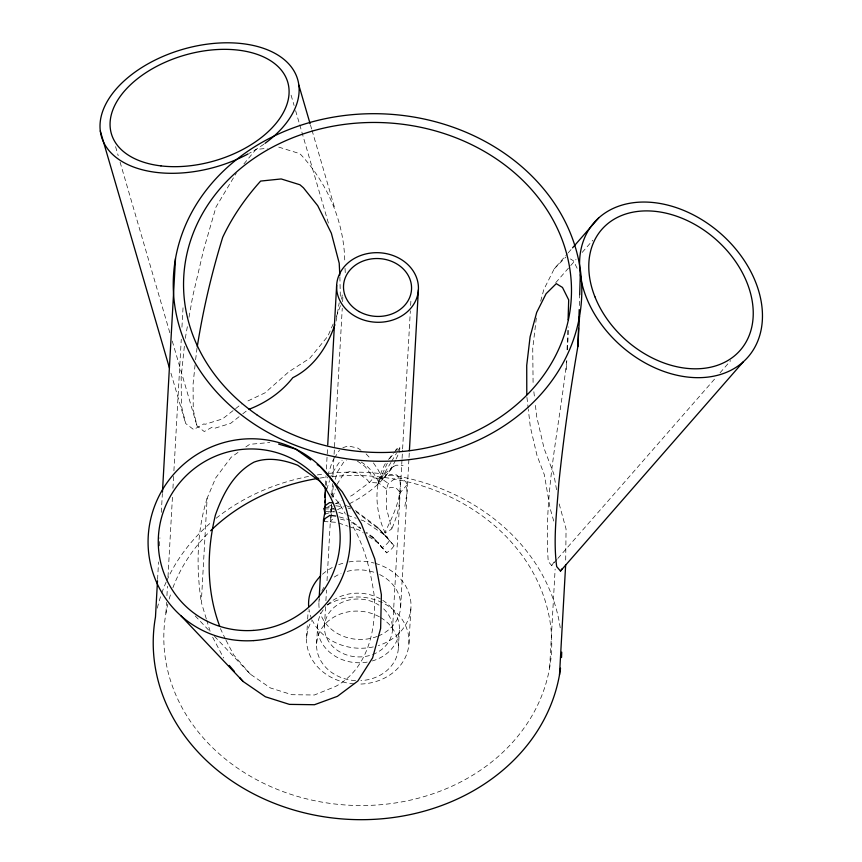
<?xml version="1.0" encoding="UTF-8"?>
<svg xmlns="http://www.w3.org/2000/svg" width="862" height="862" viewBox="0 0 862 862"><rect width="100%" height="100%" fill="white"/><g stroke="black" fill="none" stroke-linecap="round" stroke-linejoin="round"><path stroke-width="0.65" stroke-dasharray="4.31 3.23" d="M579.35 305.536L579.684 294.782M567.045 349.757L567.756 330.308M556.981 559.438L551.669 565.526L548.254 561.507C543.275 494.379 559.363 427.778 566.625 361.426M157.574 579.436L158.543 561.981M159.448 545.872L159.901 537.823M161.323 512.319L162.368 493.527M165.957 613.097L166.56 602.366M166.937 595.653L167.454 586.257M167.982 576.861L172.486 496.318M172.939 488.258L173.607 476.18M173.909 470.814L181.268 339.262M181.947 327.183L183.143 305.708M206.298 618.851L201.309 602.355L207.128 498.29L215.672 477.968L231.113 457.313L239.528 451.365M306.635 637.643L307.368 624.368M307.669 619.067L308.111 611.104M316.623 643.602L317.625 625.683M318.929 602.387L319.069 599.715M325.48 485.134L326.008 475.749M326.375 469.036L327.506 448.908M324.478 626.06L325.599 606.061M325.901 600.728L326.493 590.061M327.021 580.719L331.267 504.636M331.838 494.422L332.441 483.711M332.818 477.02L334.014 455.599M334.09 454.263L342.246 308.337M342.623 301.646L342.914 296.291M392.49 629.885L402.004 459.705M402.08 458.358L402.532 450.309M402.608 448.973L410.334 310.848M410.635 305.482L410.926 300.127M398.352 648.181L399.354 630.262M400.658 606.967L408.944 458.735M409.019 457.399L409.321 452.033M408.944 643.386L410.948 607.548M549.622 667.931L555.139 569.092M566.28 369.83L566.808 360.456M567.411 349.735L568.683 326.967M184.36 346.319L181.182 376.931L181.376 405.506L185.621 423.457L193.627 429.545L203.885 423.888L205.113 424.287L222.493 418.943L241.651 403.89M195.081 364.885L193.077 384.215L193.25 409.913L197.064 426.043L204.262 431.528L212.074 427.218L214.994 428.177L230.617 423.361L241.759 414.611M195.62 359.723L197.021 348.108M536.336 318.013L532.738 348.41L533.115 385.174M326.235 485.478L327.334 476.912M331.881 497.212L333.4 485.705M404.881 506.317L407.069 492.267L406.228 482.44L402.36 478.302L395.97 478.011L388.299 483.442L386.564 488.786L386.467 508.451L391.854 528.783L387.997 531.574L384.84 532.565C393.061 515.778 402.338 497.536 399.806 478.345L396.595 474.908C389.549 473.55 382.771 477.537 378.202 482.645L386.553 489.077L390.464 487.483L395.873 487.741L399.084 491.178C401.153 504.065 396.746 517.006 391.854 528.783M336.115 321.095L339.208 302.777M340.318 296.226L339.876 276.422M340.458 305.622L336.32 316.71M341.546 299.211L342.623 292.811M185.287 338.346L187.377 326.504M189.004 317.291L192.732 296.248L203.68 249.646L216.017 206.999L236.231 173.187M540.679 301.172L543.825 289.535L554.234 268.815L567.315 253.837M327.722 475.727L332.301 461.504L333.723 459.241M326.709 489.487L329.543 480.651M329.952 479.391L331.579 474.337L338.723 463.034L342.149 460.545M335.21 479.294L337.688 471.6L343.636 462.194L346.492 460.125M332.851 497.255L335.318 489.562M207.128 498.29C196.655 531.811 196.127 567.799 201.309 602.355M333.152 324.015L327.862 336.191L309.76 358.29L288.91 371.727L265 392.856L245.153 402.242M332.323 506.511L330.997 509.431L331.773 511.888L330.62 521.952L331.579 519.829L335.059 518.471M387.275 463.293L377.524 484.724L390.928 462.485M395.507 460.189C385.864 481.513 365.423 496.253 344.757 506.059M396.078 458.972L399.537 451.677L399.871 447.626L398.266 447.313L395.733 450.212L399.871 447.626L397.123 452.194M391.617 461.342L396.434 453.337M334.445 458.11L339.445 450.201M336.977 484.433L342.925 475.027L345.77 472.958L350.187 471.46L358.312 473.313L366.803 479.337L369.432 482.44L379.032 482.989C375.207 474.499 369.184 466.816 361.156 461.989M551.669 565.526L554.999 560.709M389.656 458.746L393.568 453.552M394.354 452.507L398.266 447.313M355.5 510.573L377.384 527.081L394.096 545.711L391.908 548.609L386.747 552.833L372.513 536.886L366.792 532.522M385.303 463.637C372.298 486.459 375.563 515.929 387.932 538.416M388.514 459.511L393.32 453.315M243.914 163.909L255.874 149.471L267.306 148.296M373.44 462.905L377.965 469.51L382.739 478.733L373.494 477.871L369.658 482.267L352.278 495.262L347.72 497.546M383.956 477.602L393.783 466.32L396.585 465.178L403.082 465.48M568.187 252.846L571.678 248.849M555.753 282.671L569.857 266.53M570.741 265.528L576.031 259.473M582.195 252.404L592.776 240.304M399.397 493.646L406.595 485.403M557.865 558.425L715.611 377.89M720.039 372.826L730.674 360.65M554.234 268.815L565.925 257.016M242.772 413.814L246.834 410.624M393.783 466.32L379.862 477.548L388.299 483.442M245.853 446.915L249.711 444.318L269.806 442.508M335.178 503.839L342.009 500.413M337.559 509.679L343.561 506.662M342.871 447.712L348.173 445.913L357.945 448.143L361.006 450.309M327.926 506.824C334.995 502.88 329.359 508.655 331.633 512.06L331.579 504.626M324.92 514.172L334.779 511.069M324.177 508.839L335.792 509.173M326.127 511.532L334.111 512.039M323.681 521.51L336.6 522.34L347.752 526.132M335.771 505.735L343.485 506.942M324.877 507.201L334.014 508.44M336.46 503.3L342.451 504.744M339.348 516.898L349.229 519.7L360.876 528.094M340.447 519.107L347.418 520.799M278.738 147.111L299.556 153.576L301.032 154.848C327.991 184.091 344.703 223.193 344.768 263.147M347.224 506.091L350.802 507.244M348.129 508.063L350.608 508.86M338.788 512.34L346.244 514.873M347.483 515.304L356.168 518.256M361.135 519.948L363.613 520.788L385.26 535.41M349.002 526.563L358.915 529.936L363.247 532.856M570.428 258.945L573.392 260.766L578.564 271.142M368.645 536.509L378.386 543.082L386.747 552.833M214.509 636.318L250.346 674.192L270.388 687.941L291.906 694.697L314.404 694.998L335.577 686.454C367.665 668.977 376.586 629.562 374.248 595.674C370.638 570.784 364.572 545.646 351.416 523.945M351.524 522.124L360.715 528.74M366.102 453.929L370.423 458.498M357.224 460.976L365.079 466.536L373.494 477.871M356.146 511.812L380.519 530.399L389.613 540.485L387.329 543.523L382.297 547.639L375.455 539.989L366.016 532.684M372.513 536.886L378.386 543.082M195.211 615.931L209.908 631.469M394.096 545.711L377.384 527.081M330.846 493.786L339.369 503.527L345.242 513.666M250.346 674.192L233.753 654.991L225.973 640.197M225.37 639.065L220.413 628.56M212.677 637.212L223.614 658.008M206.675 620.09L210.091 631.264M310.514 125.119L311.645 128.988M312.022 130.281L334.973 208.981M291.087 95.176L294.104 105.498M295.601 110.648L299.373 123.557M299.75 124.839L329.09 225.467M115.573 146.659L118.202 155.666M120.077 162.11L170.019 333.346M172.271 341.072L197.064 426.043M170.956 373.203L185.621 423.457M553.738 521.057L550.128 508.408L544.331 474.703L537.015 455.524L530.302 426.787L528.32 409.407M556.54 489.756L553.792 473.895L544.17 448.714L536.714 416.745L535.216 403.588M559.169 503.936L566.065 529.02L565.677 562.024M533.858 391.747L534.462 397.016M526.941 397.371L528.169 408.071M345.037 268.362L345.296 273.566M263.923 144.148A102.179 61.073 -16.3 0 1 249.28 153.285M157.315 608.141A204.359 173.682 3.2 0 1 161.356 594.274M161.797 593.024A204.359 173.682 3.2 0 1 166.194 581.969M166.732 580.762A204.359 173.682 3.2 0 1 212.02 521.65M216.168 518.234A204.359 173.682 3.2 0 1 309.447 476.266M317.313 474.908A204.359 173.682 3.2 0 1 323.897 473.981M329.176 473.367A204.359 173.682 3.2 0 1 560.451 629.432M380.713 617.601A40.934 34.782 3.2 0 1 397.026 655.465A40.934 34.782 3.2 0 1 360.887 680.624M355.532 680.624A40.934 34.782 3.2 0 1 318.52 634.691A40.934 34.782 3.2 0 1 379.614 616.955M383.687 608.884A34.06 28.952 3.2 0 1 367.783 655.971A34.06 28.952 3.2 0 1 325.017 622.138A34.06 28.952 3.2 0 1 378.978 605.167M331.956 476.589A194.058 164.922 3.2 0 1 551.712 640.046A194.058 164.922 3.2 0 1 340.07 804.548A194.058 164.922 3.2 0 1 167.831 604.154M169.178 599.058A194.058 164.922 3.2 0 1 171.139 592.722M172.917 587.712A194.058 164.922 3.2 0 1 208.755 532.597M320.104 478.076A194.058 164.922 3.2 0 1 326.687 477.171M375.39 563.425A51.235 43.542 3.2 0 1 410.98 604.122A51.235 43.542 3.2 0 1 378.375 645.563M373.268 646.92A51.235 43.542 3.2 0 1 312.4 620.457M311.85 619.261A51.235 43.542 3.2 0 1 308.984 609.412M322.485 574.254A51.235 43.542 3.2 0 1 332.84 567.218M338.723 564.642A51.235 43.542 3.2 0 1 345.026 562.735M348.905 561.938A51.235 43.542 3.2 0 1 374.119 563.069M327.485 604.93A51.235 43.542 3.2 0 1 406.422 627.622A51.235 43.542 3.2 0 1 358.01 684.083M354.023 683.9A51.235 43.542 3.2 0 1 311.785 620.662M382.803 600.361A40.934 34.782 3.2 0 1 398.966 633.656A40.934 34.782 3.2 0 1 372.33 660.938M367.18 662.113A40.934 34.782 3.2 0 1 324.877 647.297A40.934 34.782 3.2 0 1 324.069 608.626M327.258 605.005A40.934 34.782 3.2 0 1 380.616 599.036M379.625 574.545A40.934 34.782 3.2 0 1 400.701 605.835A40.934 34.782 3.2 0 1 378.537 635.897M377.34 636.382A40.934 34.782 3.2 0 1 320.158 612.71M319.091 607.591A40.934 34.782 3.2 0 1 319.403 598.508M321.86 591.052A40.934 34.782 3.2 0 1 324.575 586.408M334.305 577.055A40.934 34.782 3.2 0 1 341.05 573.456M347.224 571.366A40.934 34.782 3.2 0 1 374.765 572.519"/><path stroke-width="1.29" d="M568.09 319.759L568.694 299.901L562.477 287.445L556.259 283.641L546.055 293.77L536.692 312.41L530.098 336.827L526.725 365.348L526.79 394.699M579.684 294.782L580.288 274.612M578.531 328.303L577.852 346.567C569.987 392.091 563.5 437.842 558.759 483.797C556.874 511.306 553.027 539.062 556.68 566.582L560.472 571.043L743.281 361.825A102.179 75.069 41.1 0 0 683.34 210.263A102.179 75.069 41.1 0 0 586.365 297.519A102.179 75.069 41.1 0 0 743.281 361.825M578.822 320.265L579.21 309.555M157.498 580.772L155.472 617.02A204.359 173.682 3.2 0 0 331.083 817.79A204.359 173.682 3.2 0 0 560.515 668.19M162.444 492.18L175.503 258.611M319.22 597.043L323.552 519.581L324.586 513.774M325.33 487.817L324.92 514.172L324.155 508.785L325.75 505.272L329.553 502.589L332.581 502.837M327.732 444.878L336.654 285.193M409.396 450.697L418.393 289.783A40.934 34.782 3.2 0 0 358.775 256.262A40.934 34.782 3.2 0 0 355.403 316.419A40.934 34.782 3.2 0 0 418.393 289.783M559.503 674.763L565.655 564.793M577.852 346.567L579.544 316.365A204.359 173.682 3.2 0 0 302.724 124.634A204.359 173.682 3.2 0 0 250.303 421.464A204.359 173.682 3.2 0 0 579.544 316.365M324.802 497.212L325.437 491.997M325.039 502.751L325.351 500.165M197.247 346.804C203.076 309.738 211.686 273.157 222.698 237.298C232.374 216.75 245.454 197.948 260.636 181.074L281.195 178.951L299.911 184.759L303.424 187.776L317.733 205.706L331.353 233.214L339.208 263.19L339.811 275.097M324.144 508.957L324.403 507.933M334.855 324.802C327.431 346.599 313.951 367.234 292.811 377.685C281.551 392.091 266.035 402.769 249.01 409.278M560.472 571.043L561.981 568.877M572.551 247.847L598.713 217.914M335.749 516.026L329.974 515.336L325.006 518.59L323.681 521.51L323.552 519.581M278.62 444.081L295.806 449.134L310.773 459.931M180.977 615.834L243.106 681.476L265.388 696.776L289.427 704.383L314.447 704.728L337.408 696.334L357.87 681.002L372.621 657.825L380.638 628.376L381.381 594.661L374.787 558.985L361.329 523.784L342.214 491.771L320.395 466.859L317.184 464.553M326.579 488.926L319.759 481.136L297.735 465.275C283.835 459.899 268.384 456.774 254.075 462.107C233.731 472.958 222.719 494.206 215.371 515.153C206.643 551.561 206.309 590.664 219.638 626.027M239.658 677.51L243.106 681.476M229.206 665.41L234.464 671.52M298.845 85.122L310.137 123.826M100.294 130.938L169.458 368.042M248.148 153.899A102.179 61.073 -16.3 0 1 100.154 129.58A102.179 61.073 -16.3 0 1 238.268 43.24A102.179 61.073 -16.3 0 1 265.022 143.351M561.722 652.146A204.359 173.682 3.2 0 1 561.518 657.523M210.619 530.755A194.058 164.922 3.2 0 1 318.789 478.281M308.693 606.87A51.235 43.542 3.2 0 1 320.696 575.935M160.935 165.892A91.878 54.909 -16.3 0 0 288.835 87.428A91.878 54.909 -16.3 0 0 148.943 70.77A91.878 54.909 -16.3 0 0 160.935 165.892M359.12 311.559A34.06 28.952 3.2 0 0 411.53 289.395A34.06 28.952 3.2 0 0 361.921 261.509A34.06 28.952 3.2 0 0 359.12 311.559M256.725 414.708A194.058 164.922 3.2 0 0 569.351 314.91A194.058 164.922 3.2 0 0 306.495 132.845A194.058 164.922 3.2 0 0 256.725 414.708M594.899 296.743A91.878 67.495 41.1 0 0 735.997 354.562A91.878 67.495 41.1 0 0 682.101 218.291A91.878 67.495 41.1 0 0 594.899 296.743M253.751 640.595A102.179 99.981 -43.4 0 0 334.445 483.56A102.179 99.981 -43.4 0 0 159.438 495.219A102.179 99.981 -43.4 0 0 253.751 640.595M253.299 630.424A91.878 89.896 -43.4 0 0 325.858 489.239A91.878 89.896 -43.4 0 0 168.489 499.712A91.878 89.896 -43.4 0 0 253.299 630.424"/></g></svg>
